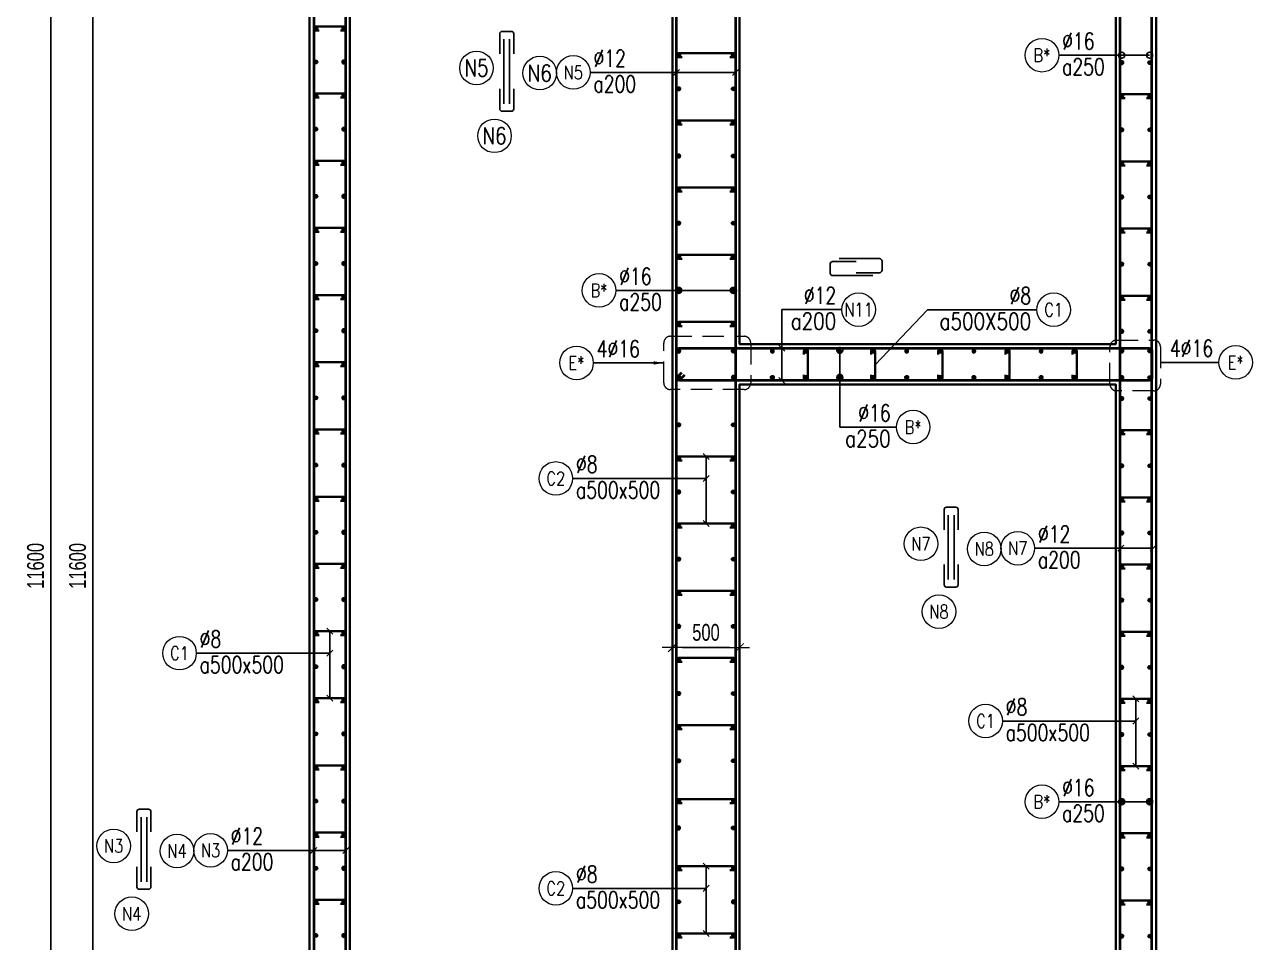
# Model space of a CAD drawing. Header units: millimetres. Extents: x 738475 to 1279438, y -34239 to 156422.
# Drawn here: x 1242857 to 1251996, y 138878 to 145708 of the extents above; entities that cross this region are included whole.
import ezdxf
from ezdxf.enums import TextEntityAlignment as Align

# ---------------------------------------------------------------- set-up
doc = ezdxf.new("R2010")
doc.units = ezdxf.units.MM
doc.header["$MEASUREMENT"] = 0
doc.linetypes.add('HIDDEN', pattern=[9.525, 6.35, -3.175])
doc.linetypes.add('HIDDEN2', pattern=[4.7625, 3.175, -1.5875])
doc.layers.get('0').update_dxf_attribs({"lineweight": 20})
doc.layers.get('Defpoints').update_dxf_attribs({"color": 151, "lineweight": 9})
for name, color, linetype in [('Hidden', 9, 'HIDDEN'), ('Leader', 6, 'Continuous'), ('Ligature', 1, 'Continuous')]:
    doc.layers.add(name, color=color, linetype=linetype)
for name, color, linetype, lineweight in [('KC-LEADER', 153, 'Continuous', 18), ('KC-THEP', 6, 'Continuous', 40), ('NDC_S_DIM', 1, 'Continuous', 15), ('NDC_S_HIDDEN', 8, 'HIDDEN2', 13), ('NDC_S_LEADER', 1, 'Continuous', 15), ('NDC_S_REBAR', 4, 'Continuous', 35), ('NDC_S_STIRRUP', 4, 'Continuous', 40), ('NDC_S_VN TEXT', 7, 'Continuous', 20), ('NDC_S_WALL', 6, 'Continuous', 35)]:
    doc.layers.add(name, color=color, linetype=linetype, lineweight=lineweight)
doc.styles.add('NDC_DIM', font='', dxfattribs={"width": 0.75})
doc.styles.add('NDC_EN TXT', font='romans.shx', dxfattribs={"width": 0.8})
doc.styles.get('NDC_DIM').set_extended_font_data('Dotum')
doc.dimstyles.new('NDC_dim_25', dxfattribs={"dimscale": 25, "dimtxt": 2.5, "dimasz": 1.5, "dimexe": 1.5, "dimexo": 2.5, "dimgap": 1, "dimtad": 1, "dimdec": 0, "dimzin": 0, "dimdsep": 46, "dimtxsty": 'NDC_DIM', "dimblk": 'DIMMARK', "dimcen": 0.09, "dimdle": 1.2, "dimclrd": 1, "dimclre": 1, "dimclrt": 3, "dimadec": 0, "dimazin": 0, "dimtfac": 1, "dimtdec": 0, "dimtix": 1, "dimtofl": 0, "dimtmove": 0, "dimatfit": 3, "dimfxl": 6, "dimfxlon": 1, "dimtolj": 1, "dimtzin": 0, "dimarcsym": 0})
doc.dimstyles.new('NDC_dim_30', dxfattribs={"dimscale": 30, "dimtxt": 2.5, "dimasz": 1.5, "dimexe": 1.5, "dimexo": 2.5, "dimgap": 1, "dimtad": 1, "dimdec": 0, "dimzin": 0, "dimdsep": 46, "dimtxsty": 'NDC_DIM', "dimblk": 'DIMMARK', "dimcen": 0.09, "dimdle": 1.2, "dimclrd": 1, "dimclre": 1, "dimclrt": 3, "dimadec": 0, "dimazin": 0, "dimtfac": 1, "dimtdec": 0, "dimtix": 1, "dimtofl": 0, "dimtmove": 0, "dimatfit": 3, "dimfxl": 6, "dimfxlon": 1, "dimtolj": 1, "dimtzin": 0, "dimarcsym": 0})
doc.dimstyles.new('NDC_dim_50', dxfattribs={"dimscale": 50, "dimtxt": 2.5, "dimasz": 1.5, "dimexe": 1.5, "dimexo": 2.5, "dimgap": 1, "dimtad": 1, "dimdec": 0, "dimzin": 0, "dimdsep": 46, "dimtxsty": 'NDC_DIM', "dimblk": 'DIMMARK', "dimcen": 0.09, "dimdle": 1.2, "dimclrd": 1, "dimclre": 1, "dimclrt": 3, "dimadec": 0, "dimazin": 0, "dimtfac": 1, "dimtdec": 0, "dimtix": 1, "dimtofl": 0, "dimtmove": 0, "dimatfit": 3, "dimfxl": 6, "dimfxlon": 1, "dimtolj": 1, "dimtzin": 0, "dimarcsym": 0})

# ---------------------------------------------------------------- blocks, each defined once
blk = doc.blocks.new('THEP')
at = {"layer": 'KC-LEADER', "color": 6}
blk.add_circle((0, 0), 14, dxfattribs=at)
at = {"layer": 'KC-THEP'}
for p, q in [((-14, 0), (14, 0)), ((9.9, 9.9), (-9.9, -9.9)), ((-9.9, 9.9), (9.9, -9.9)), ((0, 14), (0, -14))]:
    blk.add_line(p, q, dxfattribs=at)
blk = doc.blocks.new('A$C7BC65A55')
at = {"layer": 'Ligature'}
for p, q in [((-15.2, 372, 0), (-15.2, 38.5, 0)), ((15.2, 372, 0), (15.2, 38.5, 0))]:
    blk.add_line(p, q, dxfattribs=at)
for points in [[(-36.2, 296.5), (-36.2, 400.9, -0.414214), (-24, 413.1), (24, 413.1, -0.414214), (36.2, 400.9), (36.2, 296.5)], [(-36.2, 116.5), (-36.2, 12.2, 0.414214), (-24, 0), (24, 0, 0.414214), (36.2, 12.2), (36.2, 116.5)]]:
    blk.add_lwpolyline(points, format="xyb", dxfattribs=at)
blk = doc.blocks.new('DIMMARK')
at = {"layer": 'NDC_S_DIM', "color": 1}
blk.add_line((-1.5, 0), (1, 0), dxfattribs=at)
at = {"layer": 'NDC_S_DIM', "color": 2, "const_width": 0.1}
blk.add_lwpolyline([(-0.42, -0.42), (0.42, 0.42)], dxfattribs=at)
blk = doc.blocks.new('*U11')
blk.add_circle((-2.5, 0), 2.5)
at = {"layer": 'NDC_S_VN TEXT', "color": 3, "style": 'NDC_EN TXT', "width": 0.75}
for tag, p in [('DK1', (0.5, 0.85)), ('KC1', (0.5, -2.97))]:
    blk.add_attdef(tag, p, '', height=2.5, dxfattribs=at)
at = {"layer": 'NDC_S_VN TEXT', "color": 7, "style": 'NDC_EN TXT', "width": 0.8}
blk.add_attdef('SH2', text='', height=2, dxfattribs=at).set_placement((-2.5, 0), align=Align.MIDDLE)
blk = doc.blocks.new('*U12')
blk.add_circle((-2.5, 0), 2.5)
at = {"layer": 'NDC_S_VN TEXT', "color": 3, "style": 'NDC_EN TXT', "width": 0.75}
for tag, p in [('DK1', (0.5, 0.85)), ('KC1', (0.5, -2.97))]:
    blk.add_attdef(tag, p, '', height=2.5, dxfattribs=at)
at = {"layer": 'NDC_S_VN TEXT', "color": 7, "style": 'NDC_EN TXT', "width": 0.8}
blk.add_attdef('SH2', text='', height=2, dxfattribs=at).set_placement((-2.5, 0), align=Align.MIDDLE)
blk = doc.blocks.new('*D469')
at = {"layer": 'Defpoints', "color": 0, "transparency": 16777216}
for p in [(1248178.8, 141072.2), (1247678.8, 140880.8), (1248178.8, 140880.8)]:
    blk.add_point(p, dxfattribs=at)
at = {"layer": 'NDC_S_DIM', "color": 1, "lineweight": -2, "transparency": 16777216}
for p, q in [((1247678.8, 141005.8), (1247678.8, 141147.2)), ((1248178.8, 141005.8), (1248178.8, 141147.2)), ((1247753.8, 141072.2), (1248103.8, 141072.2))]:
    blk.add_line(p, q, dxfattribs=at)
at = {"layer": 'NDC_S_DIM', "color": 1, "lineweight": -2, "transparency": 16777216, "xscale": 75, "yscale": 75, "zscale": 75, "rotation": 180}
blk.add_blockref('DIMMARK', (1247678.8, 141072.2), dxfattribs=at)
at = {"layer": 'NDC_S_DIM', "color": 1, "lineweight": -2, "transparency": 16777216, "xscale": 75, "yscale": 75, "zscale": 75}
blk.add_blockref('DIMMARK', (1248178.8, 141072.2), dxfattribs=at)
at = {"layer": 'NDC_S_DIM', "color": 3, "transparency": 16777216, "insert": (1247928.8, 141184.8), "char_height": 125, "attachment_point": 5, "style": 'NDC_DIM'}
blk.add_mtext('\\A1;500', dxfattribs=at)
blk = doc.blocks.new('*U13')
blk.add_circle((-2.5, 0), 2.5)
at = {"layer": 'NDC_S_VN TEXT', "color": 3, "style": 'NDC_EN TXT', "width": 0.75}
blk.add_attdef('DK1', (0.5, 0.85), '', height=2.5, dxfattribs=at)
at = {"layer": 'NDC_S_VN TEXT', "color": 7, "style": 'NDC_EN TXT', "width": 0.8}
blk.add_attdef('SH2', text='', height=2, dxfattribs=at).set_placement((-2.5, 0), align=Align.MIDDLE)
blk = doc.blocks.new('*U9')
blk.add_circle((2.5, 0), 2.5)
at = {"layer": 'NDC_S_VN TEXT', "color": 3, "style": 'NDC_EN TXT', "width": 0.75}
blk.add_attdef('DK2', text='', height=2.5, dxfattribs=at).set_placement((-0.85, 0.85), align=Align.RIGHT)
at = {"layer": 'NDC_S_VN TEXT', "color": 7, "style": 'NDC_EN TXT', "width": 0.8}
blk.add_attdef('SH3', text='', height=2, dxfattribs=at).set_placement((2.5, 0), align=Align.MIDDLE)
blk = doc.blocks.new('*U462')
at = {"layer": 'KC-THEP', "xscale": -1, "rotation": 170.331435563619}
blk.add_blockref('THEP', (0, 0), dxfattribs=at)
blk = doc.blocks.new('*U461')
at = {"layer": 'NDC_S_HIDDEN', "color": 0, "linetype": 'ByBlock', "lineweight": -2, "transparency": 16777216}
for p in [(0, 0), (250, 0), (500, 0), (750, 0), (1000, 0), (1250, 0), (1500, 0), (1750, 0), (2000, 0), (2250, 0)]:
    blk.add_blockref('*U462', p, dxfattribs=at)
blk = doc.blocks.new('*U464')
at = {"layer": 'KC-THEP', "xscale": -1, "rotation": 170.331435563619}
blk.add_blockref('THEP', (0, 0), dxfattribs=at)
blk = doc.blocks.new('*U463')
at = {"layer": 'NDC_S_HIDDEN', "color": 0, "linetype": 'ByBlock', "lineweight": -2, "transparency": 16777216}
for p in [(0, 0), (250, 0), (500, 0), (750, 0), (1000, 0), (1250, 0), (1500, 0), (1750, 0), (2000, 0), (2250, 0)]:
    blk.add_blockref('*U464', p, dxfattribs=at)
blk = doc.blocks.new('*U466')
at = {"layer": 'NDC_S_REBAR'}
blk.add_lwpolyline([(-15, -75), (-15, -100, 1), (15, -100), (15, 100, 1), (-15, 100), (-15, 75)], format="xyb", dxfattribs=at)
blk = doc.blocks.new('*U465')
at = {"layer": 'NDC_S_HIDDEN', "color": 0, "linetype": 'ByBlock', "lineweight": -2, "transparency": 16777216}
for p in [(0, 0), (500, 0), (1000, 0), (1500, 0), (2000, 0)]:
    blk.add_blockref('*U466', p, dxfattribs=at)
blk = doc.blocks.new('*U10')
blk.add_circle((2.5, 0), 2.5)
at = {"layer": 'NDC_S_VN TEXT', "color": 3, "style": 'NDC_EN TXT'}
for tag, width, p in [('DK2', 0.75, (-0.85, 0.85)), ('KC2', 0.8, (-0.85, -2.97))]:
    blk.add_attdef(tag, text='', height=2.5, dxfattribs=dict(at, width=width)).set_placement(p, align=Align.RIGHT)
at = {"layer": 'NDC_S_VN TEXT', "color": 7, "style": 'NDC_EN TXT', "width": 0.8}
blk.add_attdef('SH3', text='', height=2, dxfattribs=at).set_placement((2.5, 0), align=Align.MIDDLE)
blk = doc.blocks.new('A$C72321851')
at = {"layer": 'Ligature'}
for points in [[(-60.9, -129.3), (-60.9, 170.9, -0.414214), (-43.3, 188.5), (25.8, 188.5, -0.414214), (43.4, 170.9), (43.4, -4.3)], [(-39.7, -4.3), (-39.7, -179.5, 0.414214), (-22.1, -197.1), (47, -197.1, 0.414214), (64.6, -179.5), (64.6, 120.7)]]:
    blk.add_lwpolyline(points, format="xyb", dxfattribs=at)
blk = doc.blocks.new('*D493')
at = {"layer": 'Defpoints', "color": 0, "transparency": 16777216}
for p in [(1243364.3, 147480.2), (1245608.1, 147480.2), (1245717.5, 135880.2)]:
    blk.add_point(p, dxfattribs=at)
at = {"layer": 'NDC_S_DIM', "color": 1, "lineweight": -2, "transparency": 16777216}
for p, q in [((1243664.3, 147480.2), (1243289.3, 147480.2)), ((1243364.3, 135955.2), (1243364.3, 147405.2)), ((1243664.3, 135880.2), (1243289.3, 135880.2))]:
    blk.add_line(p, q, dxfattribs=at)
at = {"layer": 'NDC_S_DIM', "color": 1, "lineweight": -2, "transparency": 16777216, "xscale": 75, "yscale": 75, "zscale": 75}
for p, rotation in [((1243364.3, 147480.2), 90), ((1243364.3, 135880.2), 270)]:
    blk.add_blockref('DIMMARK', p, dxfattribs=dict(at, rotation=rotation))
at = {"layer": 'NDC_S_DIM', "color": 3, "transparency": 16777216, "insert": (1243251.7, 141680.2), "char_height": 125, "attachment_point": 5, "rotation": 90, "style": 'NDC_DIM'}
blk.add_mtext('\\A1;11600', dxfattribs=at)
blk = doc.blocks.new('*D505')
at = {"layer": 'Defpoints', "color": 0, "ltscale": 200, "transparency": 16777216}
for p in [(1243051.7, 147480.2), (1245092.7, 147480.2), (1245092.8, 135880.4)]:
    blk.add_point(p, dxfattribs=at)
at = {"layer": 'NDC_S_DIM', "color": 1, "lineweight": -2, "ltscale": 200, "transparency": 16777216}
for p, q in [((1243351.7, 147480.2), (1242976.7, 147480.2)), ((1243051.7, 135955.4), (1243051.7, 147405.2)), ((1243351.7, 135880.4), (1242976.7, 135880.4))]:
    blk.add_line(p, q, dxfattribs=at)
at = {"layer": 'NDC_S_DIM', "color": 1, "lineweight": -2, "ltscale": 200, "transparency": 16777216, "xscale": 75, "yscale": 75, "zscale": 75}
for p, rotation in [((1243051.7, 147480.2), 90), ((1243051.7, 135880.4), 270)]:
    blk.add_blockref('DIMMARK', p, dxfattribs=dict(at, rotation=rotation))
at = {"layer": 'NDC_S_DIM', "color": 3, "ltscale": 200, "transparency": 16777216, "insert": (1242939.1, 141680.3), "char_height": 125, "attachment_point": 5, "rotation": 90, "style": 'NDC_DIM'}
blk.add_mtext('\\A1;11600', dxfattribs=at)

msp = doc.modelspace()

# ---------------------------------------------------------------- linework, layer by layer
for centre in [(1246220.536, 145385.173), (1246691.505, 145347.013), (1246354.984, 144880.17), (1249528.591, 141844.655), (1249999.56, 141806.495), (1249663.039, 141339.652), (1243520.536, 139596.445), (1243991.505, 139558.285), (1243654.984, 139091.442)]:
    msp.add_circle(centre, 125)
at = {"layer": 'NDC_S_HIDDEN', "ltscale": 50}
for points in [[(1247664.253, 143388.565), (1248212.351, 143388.565, -0.41421356), (1248262.351, 143338.565), (1248262.351, 143042.445, -0.41421356), (1248212.351, 142992.445), (1247664.253, 142992.445, -0.41421356), (1247614.253, 143042.445), (1247614.253, 143338.565, -0.41421356)], [(1250985.561, 143360.599), (1251261.404, 143360.599, -0.41421356), (1251311.404, 143310.599), (1251311.404, 143033.049, -0.41421356), (1251261.404, 142983.049), (1250985.561, 142983.049, -0.41421356), (1250935.561, 143033.049), (1250935.561, 143310.599, -0.41421356)]]:
    msp.add_lwpolyline(points, format="xyb", close=True, dxfattribs=at)
at = {"layer": 'NDC_S_REBAR'}
for points in [[(1245207.348, 145665.175), (1245232.348, 145665.175, 1), (1245232.348, 145695.175), (1245025.324, 145695.175, 1), (1245025.324, 145665.175), (1245050.324, 145665.175)], [(1248107.348, 145465.175), (1248132.348, 145465.175, 1), (1248132.348, 145495.175), (1247726.879, 145495.175, 1), (1247726.879, 145465.175), (1247751.879, 145465.175)], [(1245207.348, 145165.175), (1245232.348, 145165.175, 1), (1245232.348, 145195.175), (1245025.324, 145195.175, 1), (1245025.324, 145165.175), (1245050.324, 145165.175)], [(1251206.548, 145160.256), (1251231.548, 145160.256, 1), (1251231.548, 145190.256), (1251024.524, 145190.256, 1), (1251024.524, 145160.256), (1251049.524, 145160.256)], [(1248107.348, 144965.175), (1248132.348, 144965.175, 1), (1248132.348, 144995.175), (1247726.879, 144995.175, 1), (1247726.879, 144965.175), (1247751.879, 144965.175)], [(1245207.348, 144665.175), (1245232.348, 144665.175, 1), (1245232.348, 144695.175), (1245025.324, 144695.175, 1), (1245025.324, 144665.175), (1245050.324, 144665.175)], [(1251206.548, 144660.256), (1251231.548, 144660.256, 1), (1251231.548, 144690.256), (1251024.524, 144690.256, 1), (1251024.524, 144660.256), (1251049.524, 144660.256)], [(1248107.348, 144465.175), (1248132.348, 144465.175, 1), (1248132.348, 144495.175), (1247726.879, 144495.175, 1), (1247726.879, 144465.175), (1247751.879, 144465.175)], [(1245207.348, 144165.175), (1245232.348, 144165.175, 1), (1245232.348, 144195.175), (1245025.324, 144195.175, 1), (1245025.324, 144165.175), (1245050.324, 144165.175)], [(1251206.548, 144160.256), (1251231.548, 144160.256, 1), (1251231.548, 144190.256), (1251024.524, 144190.256, 1), (1251024.524, 144160.256), (1251049.524, 144160.256)], [(1248107.348, 143965.175), (1248132.348, 143965.175, 1), (1248132.348, 143995.175), (1247726.879, 143995.175, 1), (1247726.879, 143965.175), (1247751.879, 143965.175)], [(1245207.348, 143665.175), (1245232.348, 143665.175, 1), (1245232.348, 143695.175), (1245025.324, 143695.175, 1), (1245025.324, 143665.175), (1245050.324, 143665.175)], [(1251206.548, 143660.256), (1251231.548, 143660.256, 1), (1251231.548, 143690.256), (1251024.524, 143690.256, 1), (1251024.524, 143660.256), (1251049.524, 143660.256)], [(1248107.348, 143465.175), (1248132.348, 143465.175, 1), (1248132.348, 143495.175), (1247726.879, 143495.175, 1), (1247726.879, 143465.175), (1247751.879, 143465.175)], [(1245207.348, 143165.175), (1245232.348, 143165.175, 1), (1245232.348, 143195.175), (1245025.324, 143195.175, 1), (1245025.324, 143165.175), (1245050.324, 143165.175)], [(1245207.348, 142665.175), (1245232.348, 142665.175, 1), (1245232.348, 142695.175), (1245025.324, 142695.175, 1), (1245025.324, 142665.175), (1245050.324, 142665.175)], [(1251206.548, 142660.256), (1251231.548, 142660.256, 1), (1251231.548, 142690.256), (1251024.524, 142690.256, 1), (1251024.524, 142660.256), (1251049.524, 142660.256)], [(1248107.348, 142465.175), (1248132.348, 142465.175, 1), (1248132.348, 142495.175), (1247726.879, 142495.175, 1), (1247726.879, 142465.175), (1247751.879, 142465.175)], [(1245207.348, 142165.175), (1245232.348, 142165.175, 1), (1245232.348, 142195.175), (1245025.324, 142195.175, 1), (1245025.324, 142165.175), (1245050.324, 142165.175)], [(1251206.548, 142160.256), (1251231.548, 142160.256, 1), (1251231.548, 142190.256), (1251024.524, 142190.256, 1), (1251024.524, 142160.256), (1251049.524, 142160.256)], [(1248107.348, 141965.175), (1248132.348, 141965.175, 1), (1248132.348, 141995.175), (1247726.879, 141995.175, 1), (1247726.879, 141965.175), (1247751.879, 141965.175)], [(1245207.348, 141665.175), (1245232.348, 141665.175, 1), (1245232.348, 141695.175), (1245025.324, 141695.175, 1), (1245025.324, 141665.175), (1245050.324, 141665.175)], [(1251206.548, 141660.256), (1251231.548, 141660.256, 1), (1251231.548, 141690.256), (1251024.524, 141690.256, 1), (1251024.524, 141660.256), (1251049.524, 141660.256)], [(1248107.348, 141465.175), (1248132.348, 141465.175, 1), (1248132.348, 141495.175), (1247726.879, 141495.175, 1), (1247726.879, 141465.175), (1247751.879, 141465.175)], [(1245207.348, 141165.175), (1245232.348, 141165.175, 1), (1245232.348, 141195.175), (1245025.324, 141195.175, 1), (1245025.324, 141165.175), (1245050.324, 141165.175)], [(1251206.548, 141160.256), (1251231.548, 141160.256, 1), (1251231.548, 141190.256), (1251024.524, 141190.256, 1), (1251024.524, 141160.256), (1251049.524, 141160.256)], [(1248107.348, 140965.175), (1248132.348, 140965.175, 1), (1248132.348, 140995.175), (1247726.879, 140995.175, 1), (1247726.879, 140965.175), (1247751.879, 140965.175)], [(1245207.348, 140665.175), (1245232.348, 140665.175, 1), (1245232.348, 140695.175), (1245025.324, 140695.175, 1), (1245025.324, 140665.175), (1245050.324, 140665.175)], [(1251206.548, 140660.256), (1251231.548, 140660.256, 1), (1251231.548, 140690.256), (1251024.524, 140690.256, 1), (1251024.524, 140660.256), (1251049.524, 140660.256)], [(1248107.348, 140465.175), (1248132.348, 140465.175, 1), (1248132.348, 140495.175), (1247726.879, 140495.175, 1), (1247726.879, 140465.175), (1247751.879, 140465.175)], [(1245207.348, 140165.175), (1245232.348, 140165.175, 1), (1245232.348, 140195.175), (1245025.324, 140195.175, 1), (1245025.324, 140165.175), (1245050.324, 140165.175)], [(1251206.548, 140160.256), (1251231.548, 140160.256, 1), (1251231.548, 140190.256), (1251024.524, 140190.256, 1), (1251024.524, 140160.256), (1251049.524, 140160.256)], [(1248105.792, 139915.175), (1248130.792, 139915.175, 1), (1248130.792, 139945.175), (1247725.324, 139945.175, 1), (1247725.324, 139915.175), (1247750.324, 139915.175)], [(1245207.348, 139665.175), (1245232.348, 139665.175, 1), (1245232.348, 139695.175), (1245025.324, 139695.175, 1), (1245025.324, 139665.175), (1245050.324, 139665.175)], [(1251206.548, 139660.256), (1251231.548, 139660.256, 1), (1251231.548, 139690.256), (1251024.524, 139690.256, 1), (1251024.524, 139660.256), (1251049.524, 139660.256)], [(1248105.792, 139415.175), (1248130.792, 139415.175, 1), (1248130.792, 139445.175), (1247725.324, 139445.175, 1), (1247725.324, 139415.175), (1247750.324, 139415.175)], [(1245207.348, 139165.175), (1245232.348, 139165.175, 1), (1245232.348, 139195.175), (1245025.324, 139195.175, 1), (1245025.324, 139165.175), (1245050.324, 139165.175)], [(1251206.548, 139160.256), (1251231.548, 139160.256, 1), (1251231.548, 139190.256), (1251024.524, 139190.256, 1), (1251024.524, 139160.256), (1251049.524, 139160.256)], [(1248105.792, 138915.175), (1248130.792, 138915.175, 1), (1248130.792, 138945.175), (1247725.324, 138945.175, 1), (1247725.324, 138915.175), (1247750.324, 138915.175)]]:
    msp.add_lwpolyline(points, format="xyb", dxfattribs=at)
at = {"layer": 'NDC_S_STIRRUP'}
for points in [[(1245048.836, 135570.175), (1245008.836, 135530.175, 0.41421356), (1245028.836, 135510.175), (1245228.836, 135510.175, 0.41421356), (1245248.836, 135530.175), (1245248.836, 147830.175, 0.41421356), (1245228.836, 147850.175), (1245028.836, 147850.175, 0.41421356), (1245008.836, 147830.175), (1245008.836, 135530.175, 0.41421356), (1245028.836, 135510.175), (1245068.836, 135550.175)], [(1247718.836, 138311.525), (1247708.836, 138281.525), (1247708.836, 147830.175, -0.41421356), (1247728.836, 147850.175), (1248128.836, 147850.175, -0.41421356), (1248148.836, 147830.175), (1248148.836, 144580.85), (1248148.836, 144580.85)], [(1251048.036, 137470.175), (1251008.036, 137430.175, 0.41421356), (1251028.036, 137410.175), (1251228.036, 137410.175, 0.41421356), (1251248.036, 137430.175), (1251248.036, 147830.175, 0.41421356), (1251228.036, 147850.175), (1251028.036, 147850.175, 0.41421356), (1251008.036, 147830.175), (1251008.036, 137430.175, 0.41421356), (1251028.036, 137410.175), (1251068.036, 137450.175)], [(1248148.836, 145080.175), (1248148.836, 145080.175), (1248148.836, 135530.175, -0.41421356), (1248128.836, 135510.175), (1247728.836, 135510.175, -0.41421356), (1247708.836, 135530.175), (1247708.836, 138780.85), (1247718.836, 138750.85)], [(1247768.836, 143100.175), (1247728.836, 143060.175, -0.41421356), (1247708.836, 143080.175), (1247708.836, 143280.175, -0.41421356), (1247728.836, 143300.175), (1251228.036, 143300.175, -0.41421356), (1251248.036, 143280.175), (1251248.036, 143080.175, -0.41435759), (1251228.036, 143060.175), (1247728.836, 143060.175, -0.41421356), (1247708.836, 143080.175), (1247748.836, 143120.175)], [(1247768.836, 143100.175), (1247728.836, 143060.175, -0.41421356), (1247708.836, 143080.175), (1247708.836, 143280.175, -0.41421356), (1247728.836, 143300.175), (1251228.036, 143300.175, -0.41421356), (1251248.036, 143280.175), (1251248.036, 143080.175, -0.41435759), (1251228.036, 143060.175), (1247728.836, 143060.175, -0.41421356), (1247708.836, 143080.175), (1247748.836, 143120.175)]]:
    msp.add_lwpolyline(points, format="xyb", dxfattribs=at)
at = {"layer": 'NDC_S_WALL'}
for points in [[(1251278.836, 147380.175), (1251278.836, 137380.175), (1250978.836, 137380.175), (1250978.836, 143030.175), (1248178.836, 143030.175), (1248178.836, 135980.175), (1251828.836, 135980.175), (1251828.836, 135480.175), (1244978.836, 135480.175), (1244978.836, 147880.175)], [(1245278.836, 147580.175), (1245278.836, 135780.175), (1247678.836, 135780.175), (1247678.836, 147580.175)], [(1248178.836, 147380.175), (1248178.836, 143330.175), (1250978.836, 143330.175), (1250978.836, 147380.175)]]:
    msp.add_lwpolyline(points, dxfattribs=at)

# ---------------------------------------------------------------- block references
at = {"layer": 'Hidden', "xscale": 1.44, "yscale": 1.44, "zscale": 1.44}
for p in [(1246445.616, 145062.892, 0.03), (1249753.671, 141522.374, 0.03), (1243745.616, 139274.164, 0.03)]:
    msp.add_blockref('A$C7BC65A55', p, dxfattribs=at)
at = {"layer": 'KC-THEP'}
for p, rotation in [((1245025.324, 145680.175), 189.6685644363809), ((1248132.348, 145480.175), 9.668564436380926), ((1245025.324, 145430.175), 189.6685644363809), ((1251231.548, 145425.256), 9.668564436380926), ((1248132.348, 145230.175), 9.668564436380926), ((1245025.324, 145180.175), 189.6685644363809), ((1251231.548, 145175.256), 9.668564436380926), ((1245025.324, 144930.175), 189.6685644363809), ((1248132.348, 144980.175), 9.668564436380926), ((1251231.548, 144925.256), 9.668564436380926), ((1245025.324, 144680.175), 189.6685644363809), ((1248132.348, 144730.175), 9.668564436380926), ((1251231.548, 144675.256), 9.668564436380926), ((1248132.348, 144480.175), 9.668564436380926), ((1245025.324, 144430.175), 189.6685644363809), ((1251231.548, 144425.256), 9.668564436380926), ((1248132.348, 144230.175), 9.668564436380926), ((1245025.324, 144180.175), 189.6685644363809), ((1251231.548, 144175.256), 9.668564436380926), ((1245025.324, 143930.175), 189.6685644363809), ((1248132.348, 143980.175), 9.668564436380926), ((1251231.548, 143925.256), 9.668564436380926), ((1245025.324, 143680.175), 189.6685644363809), ((1248132.348, 143730.175), 9.668564436380926), ((1251231.548, 143675.256), 9.668564436380926), ((1248132.348, 143480.175), 9.668564436380926), ((1245025.324, 143430.175), 189.6685644363809), ((1251231.548, 143425.256), 9.668564436380926), ((1248132.348, 143277.397), 9.668564436380926), ((1251231.548, 143279.748), 9.668564436380926), ((1245025.324, 143180.175), 189.6685644363809), ((1247726.879, 143082.952), 189.6685644363807), ((1251231.548, 143081.159), 9.668564436380926), ((1245025.324, 142930.175), 189.6685644363809), ((1251231.548, 142925.256), 9.668564436380926), ((1245025.324, 142680.175), 189.6685644363809), ((1248132.348, 142730.175), 9.668564436380926), ((1251231.548, 142675.256), 9.668564436380926), ((1248132.348, 142480.175), 9.668564436380926), ((1245025.324, 142430.175), 189.6685644363809), ((1251231.548, 142425.256), 9.668564436380926), ((1248132.348, 142230.175), 9.668564436380926), ((1245025.324, 142180.175), 189.6685644363809), ((1251231.548, 142175.256), 9.668564436380926), ((1245025.324, 141930.175), 189.6685644363809), ((1248132.348, 141980.175), 9.668564436380926), ((1251231.548, 141925.256), 9.668564436380926), ((1248132.348, 141730.175), 9.668564436380926), ((1245025.324, 141680.175), 189.6685644363809), ((1251231.548, 141675.256), 9.668564436380926), ((1248132.348, 141480.175), 9.668564436380926), ((1245025.324, 141430.175), 189.6685644363809), ((1251231.548, 141425.256), 9.668564436380926), ((1248132.348, 141230.175), 9.668564436380926), ((1245025.324, 141180.175), 189.6685644363809), ((1251231.548, 141175.256), 9.668564436380926), ((1245025.324, 140930.175), 189.6685644363809), ((1248132.348, 140980.175), 9.668564436380926), ((1251231.548, 140925.256), 9.668564436380926), ((1248132.348, 140730.175), 9.668564436380926), ((1245025.324, 140680.175), 189.6685644363809), ((1251231.548, 140675.256), 9.668564436380926), ((1248132.348, 140480.175), 9.668564436380926), ((1245025.324, 140430.175), 189.6685644363809), ((1251231.548, 140425.256), 9.668564436380926), ((1245025.324, 140180.175), 189.6685644363809), ((1248132.348, 140230.175), 9.668564436380926), ((1251231.548, 140175.256), 9.668564436380926), ((1245025.324, 139930.175), 189.6685644363809), ((1247725.324, 139930.175), 189.6685644363809), ((1251231.548, 139925.256), 9.668564436380926), ((1248132.348, 139730.175), 9.668564436380926), ((1245025.324, 139680.175), 189.6685644363809), ((1251231.548, 139675.256), 9.668564436380926), ((1245025.324, 139430.175), 189.6685644363809), ((1247725.324, 139430.175), 189.6685644363809), ((1251231.548, 139425.256), 9.668564436380926), ((1245025.324, 139180.175), 189.6685644363809), ((1247725.324, 139180.175), 189.6685644363809), ((1251231.548, 139175.256), 9.668564436380926), ((1245025.324, 138930.175), 189.6685644363809), ((1247725.324, 138930.175), 189.6685644363809), ((1251231.548, 138925.256), 9.668564436380926)]:
    msp.add_blockref('THEP', p, dxfattribs=dict(at, rotation=rotation))
at = {"layer": 'KC-THEP', "xscale": -1}
for p, rotation in [((1245232.348, 145680.175), 170.331435563619), ((1247726.879, 145480.175), 350.3314355636192), ((1245232.348, 145430.175), 170.331435563619), ((1251024.524, 145425.256), 350.3314355636191), ((1247726.879, 145230.175), 350.3314355636192), ((1245232.348, 145180.175), 170.331435563619), ((1251024.524, 145175.256), 350.3314355636191), ((1245232.348, 144930.175), 170.331435563619), ((1247726.879, 144980.175), 350.3314355636192), ((1251024.524, 144925.256), 350.3314355636191), ((1245232.348, 144680.175), 170.331435563619), ((1247726.879, 144730.175), 350.3314355636192), ((1251024.524, 144675.256), 350.3314355636191), ((1247726.879, 144480.175), 350.3314355636192), ((1245232.348, 144430.175), 170.331435563619), ((1251024.524, 144425.256), 350.3314355636191), ((1247726.879, 144230.175), 350.3314355636192), ((1245232.348, 144180.175), 170.331435563619), ((1251024.524, 144175.256), 350.3314355636191), ((1245232.348, 143930.175), 170.331435563619), ((1247726.879, 143980.175), 350.3314355636192), ((1251024.524, 143925.256), 350.3314355636191), ((1245232.348, 143680.175), 170.331435563619), ((1247726.879, 143730.175), 350.3314355636192), ((1251024.524, 143675.256), 350.3314355636191), ((1247726.879, 143480.175), 350.3314355636192), ((1245232.348, 143430.175), 170.331435563619), ((1251024.524, 143425.256), 350.3314355636191), ((1247726.879, 143277.397), 350.3314355636192), ((1251024.524, 143279.748), 350.3314355636191), ((1245232.348, 143180.175), 170.331435563619), ((1248132.348, 143082.952), 170.331435563619), ((1251024.524, 143081.159), 350.3314355636191), ((1245232.348, 142930.175), 170.331435563619), ((1251024.524, 142925.256), 350.3314355636191), ((1245232.348, 142680.175), 170.331435563619), ((1247726.879, 142730.175), 350.3314355636192), ((1251024.524, 142675.256), 350.3314355636191), ((1247726.879, 142480.175), 350.3314355636192), ((1245232.348, 142430.175), 170.331435563619), ((1251024.524, 142425.256), 350.3314355636191), ((1247726.879, 142230.175), 350.3314355636192), ((1245232.348, 142180.175), 170.331435563619), ((1251024.524, 142175.256), 350.3314355636191), ((1245232.348, 141930.175), 170.331435563619), ((1247726.879, 141980.175), 350.3314355636192), ((1251024.524, 141925.256), 350.3314355636191), ((1247726.879, 141730.175), 350.3314355636192), ((1245232.348, 141680.175), 170.331435563619), ((1251024.524, 141675.256), 350.3314355636191), ((1247726.879, 141480.175), 350.3314355636192), ((1245232.348, 141430.175), 170.331435563619), ((1251024.524, 141425.256), 350.3314355636191), ((1247726.879, 141230.175), 350.3314355636192), ((1245232.348, 141180.175), 170.331435563619), ((1251024.524, 141175.256), 350.3314355636191), ((1245232.348, 140930.175), 170.331435563619), ((1247726.879, 140980.175), 350.3314355636192), ((1251024.524, 140925.256), 350.3314355636191), ((1247726.879, 140730.175), 350.3314355636192), ((1245232.348, 140680.175), 170.331435563619), ((1251024.524, 140675.256), 350.3314355636191), ((1247726.879, 140480.175), 350.3314355636192), ((1245232.348, 140430.175), 170.331435563619), ((1251024.524, 140425.256), 350.3314355636191), ((1245232.348, 140180.175), 170.331435563619), ((1247726.879, 140230.175), 350.3314355636192), ((1251024.524, 140175.256), 350.3314355636191), ((1245232.348, 139930.175), 170.331435563619), ((1248132.348, 139930.175), 170.331435563619), ((1251024.524, 139925.256), 350.3314355636191), ((1247725.324, 139730.175), 350.3314355636191), ((1245232.348, 139680.175), 170.331435563619), ((1251024.524, 139675.256), 350.3314355636191), ((1245232.348, 139430.175), 170.331435563619), ((1248132.348, 139430.175), 170.331435563619), ((1251024.524, 139425.256), 350.3314355636191), ((1245232.348, 139180.175), 170.331435563619), ((1248132.348, 139180.175), 170.331435563619), ((1251024.524, 139175.256), 350.3314355636191), ((1245232.348, 138930.175), 170.331435563619), ((1248132.348, 138930.175), 170.331435563619), ((1251024.524, 138925.256), 350.3314355636191)]:
    msp.add_blockref('THEP', p, dxfattribs=dict(at, rotation=rotation))
at = {"layer": 'Leader', "rotation": 89.99999999999997}
msp.add_blockref('A$C72321851', (1249041.87, 143901.848), dxfattribs=at)
at = {"layer": 'NDC_S_HIDDEN'}
for name, p in [('*U461', (1248422.917, 143277.397)), ('*U465', (1248672.917, 143177.397))]:
    msp.add_blockref(name, p, dxfattribs=at)
at = {"layer": 'NDC_S_HIDDEN', "xscale": -1, "rotation": 180}
msp.add_blockref('*U463', (1248422.917, 143082.952), dxfattribs=at)
at = {"layer": 'NDC_S_VN TEXT', "xscale": 50, "yscale": 50, "zscale": 50}
for name, p, values in [('*U11', (1250554.385, 145480.358), {'SH2': 'B*', 'DK1': '%%C16', 'KC1': 'a250'}), ('*U11', (1247066.448, 145352.181), {'SH2': 'N5', 'DK1': '%%C12', 'KC1': 'a200'}), ('*U11', (1247257.932, 143730.175), {'SH2': 'B*', 'DK1': '%%C16', 'KC1': 'a250'}), ('*U10', (1248940.448, 143587.023), {'SH3': 'N11', 'DK2': '%%C12', 'KC2': 'a200'}), ('*U10', (1250391.417, 143586.386), {'SH3': 'C1', 'DK2': '%%c8', 'KC2': 'a500X500'}), ('*U13', (1247090.34, 143190.505), {'SH2': 'E*', 'DK1': '4%%C16'}), ('*U9', (1251745.982, 143194.325), {'SH3': 'E*', 'DK2': '4%%C16'}), ('*U10', (1249345.768, 142713.24), {'SH3': 'B*', 'DK2': '%%C16', 'KC2': 'a250'}), ('*U12', (1246936.3, 142330.813), {'SH2': 'C2', 'DK1': '%%c8', 'KC1': 'a500x500'}), ('*U11', (1250374.502, 141811.663), {'SH2': 'N7', 'DK1': '%%C12', 'KC1': 'a200'}), ('*U12', (1244135.523, 141030.813), {'SH2': 'C1', 'DK1': '%%c8', 'KC1': 'a500x500'}), ('*U12', (1250134.723, 140525.895), {'SH2': 'C1', 'DK1': '%%c8', 'KC1': 'a500x500'}), ('*U11', (1250554.385, 139925.256), {'SH2': 'B*', 'DK1': '%%C16', 'KC1': 'a250'}), ('*U11', (1244366.448, 139563.453), {'SH2': 'N3', 'DK1': '%%C12', 'KC1': 'a200'}), ('*U12', (1246936.3, 139280.813), {'SH2': 'C2', 'DK1': '%%c8', 'KC1': 'a500x500'})]:
    msp.add_blockref(name, p, dxfattribs=at).add_auto_attribs(values)

# ---------------------------------------------------------------- texts
at = {"layer": 'NDC_S_VN TEXT', "color": 7, "style": 'NDC_EN TXT', "width": 0.8}
for tag, height, p in [('N5', 125, (1246220.536, 145385.173)), ('N6', 125, (1246691.505, 145347.013)), ('N6', 125, (1246354.984, 144880.17)), ('N7', 100, (1249528.591, 141844.655)), ('N8', 100, (1249999.56, 141806.495)), ('N8', 100, (1249663.039, 141339.652)), ('N3', 100, (1243520.536, 139596.445)), ('N4', 100, (1243991.505, 139558.285)), ('N4', 100, (1243654.984, 139091.442))]:
    msp.add_attdef(tag, text='3', height=height, dxfattribs=at).set_placement(p, align=Align.MIDDLE)

# ---------------------------------------------------------------- dimensions: what is measured, and where the dimension line sits
at = {"layer": 'NDC_S_DIM', "ltscale": 200}
dim = msp.add_linear_dim(base=(1243051.656, 147480.175), p1=(1245092.821, 135880.429), p2=(1245092.723, 147480.175), angle=90, dimstyle='NDC_dim_50', override={"dimtmove": 1}, dxfattribs=at)
dim.commit()
dim.dimension.update_dxf_attribs({"geometry": '*D505', "text_midpoint": (1242939.071, 141680.302)})
at = {"layer": 'NDC_S_DIM'}
dim = msp.add_linear_dim(base=(1243364.252, 147480.175), p1=(1245717.473, 135880.175), p2=(1245608.14, 147480.175), angle=90, dimstyle='NDC_dim_50', override={"dimtmove": 1}, dxfattribs=at)
dim.commit()
dim.dimension.update_dxf_attribs({"geometry": '*D493', "text_midpoint": (1243251.667, 141680.175)})
dim = msp.add_linear_dim(base=(1248178.836, 141072.209), p1=(1247678.836, 140880.768), p2=(1248178.836, 140880.768), dimstyle='NDC_dim_50', override={"dimtmove": 1}, dxfattribs=at)
dim.commit()
dim.dimension.update_dxf_attribs({"geometry": '*D469', "text_midpoint": (1247928.836, 141184.793)})

# ---------------------------------------------------------------- leaders
at = {"layer": 'NDC_S_LEADER'}
for points, dimstyle, override in [([(1251230.356, 145480.358), (1250554.385, 145480.358)], 'NDC_dim_30', {"dimtad": 0, "dimldrblk": 'Origin'}), ([(1251023.332, 145480.358), (1250554.385, 145480.358)], 'NDC_dim_30', {"dimtad": 0, "dimldrblk": 'Origin'}), ([(1248148.836, 145352), (1247066.448, 145352)], 'NDC_dim_30', {"dimtad": 0, "dimldrblk": 'Oblique'}), ([(1247708.836, 145352), (1247066.448, 145352)], 'NDC_dim_30', {"dimtad": 0, "dimldrblk": 'Oblique'}), ([(1248132.348, 143730.175), (1247257.932, 143730.175)], 'NDC_dim_30', {"dimtad": 0, "dimldrblk": 'Origin'}), ([(1247726.879, 143730.175), (1247257.932, 143730.175)], 'NDC_dim_30', {"dimtad": 0, "dimldrblk": 'Origin'}), ([(1248493.013, 143060.175), (1248493.013, 143586.841), (1248940.448, 143586.841)], 'NDC_dim_30', {"dimgap": 1, "dimtad": 0, "dimldrblk": 'Oblique'}), ([(1248493.013, 143300.175), (1248493.013, 143586.841), (1248940.448, 143586.841)], 'NDC_dim_30', {"dimtad": 0, "dimldrblk": 'Oblique'}), ([(1249187.917, 143177.397), (1249578.52, 143586.385), (1250391.417, 143586.385)], 'NDC_dim_30', {"dimtad": 0, "dimldrblk": 'Oblique'}), ([(1248925.156, 143282.952), (1248925.156, 142713.059), (1249345.768, 142713.059)], 'NDC_dim_30', {"dimgap": 1, "dimtad": 0, "dimldrblk": 'Origin'}), ([(1247614.253, 143190.505), (1247090.34, 143190.505)], 'NDC_dim_50', {"dimgap": 1, "dimtad": 0}), ([(1251311.404, 143194.325), (1251745.982, 143194.325)], 'NDC_dim_25', {"dimgap": 1, "dimtad": 0}), ([(1248925.156, 143082.952), (1248925.156, 142713.059), (1249345.768, 142713.059)], 'NDC_dim_30', {"dimgap": 1, "dimtad": 0, "dimldrblk": 'Origin'}), ([(1247929.613, 142495.175), (1247929.613, 141995.175)], 'NDC_dim_30', {"dimtad": 0, "dimldrblk": 'Oblique'}), ([(1247929.613, 141995.175), (1247929.613, 142495.175)], 'NDC_dim_30', {"dimtad": 0, "dimldrblk": 'Oblique'}), ([(1247929.613, 142330.812), (1246936.3, 142330.812)], 'NDC_dim_30', {"dimtad": 0, "dimldrblk": 'Oblique'}), ([(1251256.89, 141811.482), (1250374.502, 141811.482)], 'NDC_dim_30', {"dimtad": 0, "dimldrblk": 'Oblique'}), ([(1251016.89, 141811.482), (1250374.502, 141811.482)], 'NDC_dim_30', {"dimtad": 0, "dimldrblk": 'Oblique'}), ([(1245128.836, 141195.175), (1245128.836, 140695.175)], 'NDC_dim_30', {"dimtad": 0, "dimldrblk": 'Oblique'}), ([(1245128.836, 140695.175), (1245128.836, 141195.175)], 'NDC_dim_30', {"dimtad": 0, "dimldrblk": 'Oblique'}), ([(1245128.836, 141030.812), (1244135.523, 141030.812)], 'NDC_dim_30', {"dimtad": 0, "dimldrblk": 'Oblique'}), ([(1251128.036, 140690.256), (1251128.036, 140190.256)], 'NDC_dim_30', {"dimtad": 0, "dimldrblk": 'Oblique'}), ([(1251128.036, 140190.256), (1251128.036, 140690.256)], 'NDC_dim_30', {"dimtad": 0, "dimldrblk": 'Oblique'}), ([(1251128.036, 140525.894), (1250134.723, 140525.894)], 'NDC_dim_30', {"dimtad": 0, "dimldrblk": 'Oblique'}), ([(1251230.356, 139925.256), (1250554.385, 139925.256)], 'NDC_dim_30', {"dimtad": 0, "dimldrblk": 'Origin'}), ([(1251023.332, 139925.256), (1250554.385, 139925.256)], 'NDC_dim_30', {"dimtad": 0, "dimldrblk": 'Origin'}), ([(1245248.836, 139563.272), (1244366.448, 139563.272)], 'NDC_dim_30', {"dimtad": 0, "dimldrblk": 'Oblique'}), ([(1245008.836, 139563.272), (1244366.448, 139563.272)], 'NDC_dim_30', {"dimtad": 0, "dimldrblk": 'Oblique'}), ([(1247929.613, 139445.175), (1247929.613, 138945.175)], 'NDC_dim_30', {"dimtad": 0, "dimldrblk": 'Oblique'}), ([(1247929.613, 138945.175), (1247929.613, 139445.175)], 'NDC_dim_30', {"dimtad": 0, "dimldrblk": 'Oblique'}), ([(1247929.613, 139280.812), (1246936.3, 139280.812)], 'NDC_dim_30', {"dimtad": 0, "dimldrblk": 'Oblique'})]:
    msp.add_leader(points, dimstyle=dimstyle, override=override, dxfattribs=at)

doc.saveas('drawing.dxf')
